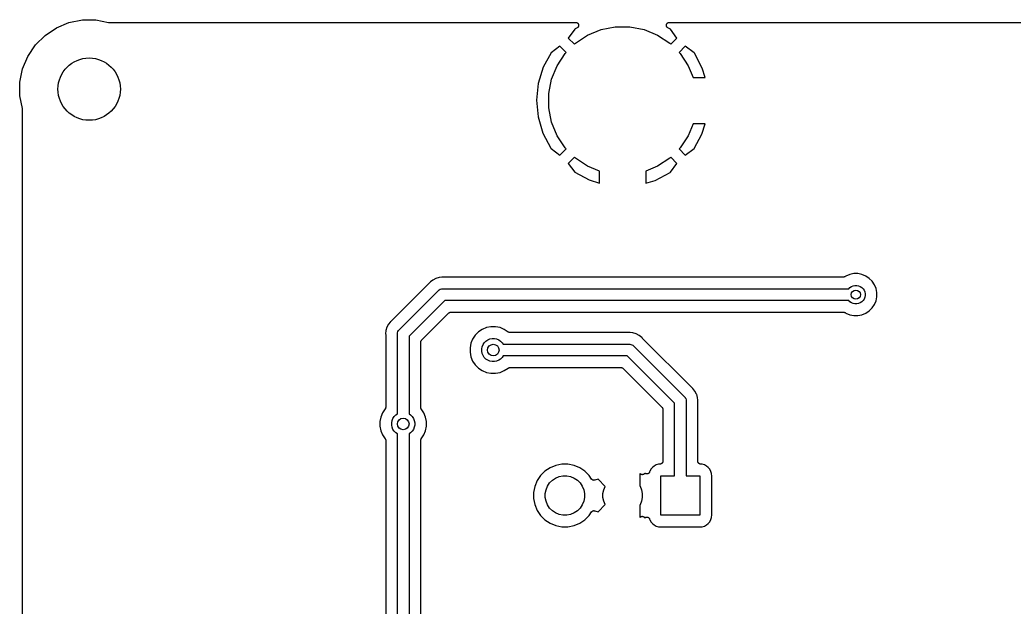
# Model space of a CAD drawing. Extents: x 60.5 to 144.4, y -115.5 to -60.5.
# Drawn here: x 60.5 to 103.55, y -85.93 to -60.5 of the extents above; entities that cross this region are included whole.
import ezdxf

# ---------------------------------------------------------------- set-up
doc = ezdxf.new("R2010")
doc.units = 0
doc.header["$MEASUREMENT"] = 0
doc.layers.add('BLACK', color=7, linetype='CONTINUOUS')

msp = doc.modelspace()

# ---------------------------------------------------------------- linework, layer by layer
at = {"layer": 'BLACK', "linetype": 'CONTINUOUS'}
for p, q in [((62.079, -60.8414), (62.6249, -60.6153)), ((62.6249, -60.6153), (63.2045, -60.5)), ((63.2045, -60.5), (63.7955, -60.5)), ((63.7955, -60.5), (64.3384, -60.608)), ((64.3384, -60.608), (84.5695, -60.608)), ((84.5695, -60.608), (84.5712, -60.608)), ((84.5712, -60.608), (84.5777, -60.6087)), ((84.5777, -60.6087), (84.5841, -60.6089)), ((84.5841, -60.6089), (84.5899, -60.6101)), ((84.5899, -60.6101), (84.5959, -60.6108)), ((84.5959, -60.6108), (84.602, -60.6127)), ((84.602, -60.6127), (84.6084, -60.6141)), ((84.6084, -60.6141), (84.6138, -60.6165)), ((84.6138, -60.6165), (84.6195, -60.6183)), ((84.6195, -60.6183), (84.6252, -60.6214)), ((84.6252, -60.6214), (84.6311, -60.624)), ((84.6311, -60.624), (84.636, -60.6273)), ((84.636, -60.6273), (84.6412, -60.6302)), ((84.6412, -60.6302), (84.6462, -60.6344)), ((84.6462, -60.6344), (84.6515, -60.638)), ((84.6515, -60.638), (84.6556, -60.6423)), ((84.6556, -60.6423), (84.6602, -60.6461)), ((84.6602, -60.6461), (84.6643, -60.6512)), ((84.6643, -60.6512), (84.6688, -60.6558)), ((84.6688, -60.6558), (84.672, -60.6608)), ((84.672, -60.6608), (84.6757, -60.6655)), ((84.6757, -60.6655), (84.6787, -60.6712)), ((84.6787, -60.6712), (84.6822, -60.6766)), ((84.6822, -60.6766), (84.6844, -60.6821)), ((84.6844, -60.6821), (84.6872, -60.6874)), ((84.6872, -60.6874), (84.689, -60.6936)), ((84.689, -60.6936), (84.6914, -60.6996)), ((84.6914, -60.6996), (84.6925, -60.7055)), ((88.4995, -60.7095), (88.5015, -60.703)), ((88.5015, -60.703), (88.5029, -60.6964)), ((88.5029, -60.6964), (88.5051, -60.6912)), ((88.5051, -60.6912), (88.5068, -60.6858)), ((88.5068, -60.6858), (88.51, -60.6799)), ((88.51, -60.6799), (88.5127, -60.6736)), ((88.5127, -60.6736), (88.5159, -60.669)), ((88.5159, -60.669), (88.5186, -60.664)), ((88.5186, -60.664), (88.5229, -60.6588)), ((88.5229, -60.6588), (88.5267, -60.6532)), ((88.5267, -60.6532), (88.5308, -60.6493)), ((88.5308, -60.6493), (88.5344, -60.6449)), ((88.5344, -60.6449), (88.5396, -60.6406)), ((88.5396, -60.6406), (88.5445, -60.6359)), ((88.5445, -60.6359), (88.5492, -60.6328)), ((88.5492, -60.6328), (88.5536, -60.6292)), ((88.5536, -60.6292), (88.5596, -60.6261)), ((88.5596, -60.6261), (88.5652, -60.6224)), ((88.5652, -60.6224), (88.5705, -60.6202)), ((88.5705, -60.6202), (88.5755, -60.6176)), ((88.5755, -60.6176), (88.5819, -60.6156)), ((88.5819, -60.6156), (88.5882, -60.6131)), ((88.5882, -60.6131), (88.5938, -60.6121)), ((88.5938, -60.6121), (88.5992, -60.6104)), ((88.5992, -60.6104), (88.6059, -60.6098)), ((88.6059, -60.6098), (88.6126, -60.6085)), ((88.6126, -60.6085), (88.6182, -60.6086)), ((88.6182, -60.6086), (88.6239, -60.608)), ((88.6239, -60.608), (109.569, -60.608)), ((61.5876, -61.1697), (62.079, -60.8414)), ((84.528, -60.9027), (84.2457, -61.2865)), ((84.5444, -60.8917), (84.528, -60.9027)), ((84.6286, -60.8474), (84.5444, -60.8917)), ((84.634, -60.8438), (84.6286, -60.8474)), ((84.6397, -60.8408), (84.634, -60.8438)), ((84.6444, -60.837), (84.6397, -60.8408)), ((84.6493, -60.8337), (84.6444, -60.837)), ((84.6539, -60.8292), (84.6493, -60.8337)), ((84.6589, -60.8251), (84.6539, -60.8292)), ((84.6627, -60.8205), (84.6589, -60.8251)), ((84.667, -60.8164), (84.6627, -60.8205)), ((84.6706, -60.811), (84.667, -60.8164)), ((84.6747, -60.806), (84.6706, -60.811)), ((84.6776, -60.8008), (84.6747, -60.806)), ((84.6809, -60.7959), (84.6776, -60.8008)), ((84.6835, -60.7899), (84.6809, -60.7959)), ((84.6865, -60.7842), (84.6835, -60.7899)), ((84.6883, -60.7785), (84.6865, -60.7842)), ((84.6906, -60.7731), (84.6883, -60.7785)), ((84.6919, -60.7667), (84.6906, -60.7731)), ((84.6939, -60.7605), (84.6919, -60.7667)), ((84.6925, -60.7055), (84.6942, -60.7112)), ((84.6945, -60.7546), (84.6939, -60.7605)), ((84.6942, -60.7112), (84.6948, -60.7177)), ((84.6957, -60.7488), (84.6945, -60.7546)), ((84.6948, -60.7177), (84.696, -60.724)), ((84.6958, -60.7423), (84.6957, -60.7488)), ((84.6965, -60.7359), (84.6958, -60.7423)), ((84.696, -60.724), (84.6959, -60.73)), ((84.6959, -60.73), (84.6965, -60.7359)), ((85.0842, -61.1642), (85.6666, -60.923)), ((85.6666, -60.923), (86.2848, -60.8)), ((86.2848, -60.8), (86.9152, -60.8)), ((86.9152, -60.8), (87.5334, -60.923)), ((87.5334, -60.923), (88.1158, -61.1642)), ((88.4969, -60.7341), (88.4976, -60.7274)), ((88.4974, -60.7398), (88.4969, -60.7341)), ((88.4973, -60.7454), (88.4974, -60.7398)), ((88.4985, -60.7521), (88.4973, -60.7454)), ((88.4976, -60.7274), (88.4977, -60.7207)), ((88.4977, -60.7207), (88.4989, -60.7151)), ((88.4991, -60.7588), (88.4985, -60.7521)), ((88.4989, -60.7151), (88.4995, -60.7095)), ((88.5007, -60.7642), (88.4991, -60.7588)), ((88.5018, -60.7698), (88.5007, -60.7642)), ((88.5042, -60.7761), (88.5018, -60.7698)), ((88.5061, -60.7826), (88.5042, -60.7761)), ((88.5088, -60.7876), (88.5061, -60.7826)), ((88.5108, -60.7929), (88.5088, -60.7876)), ((88.5145, -60.7986), (88.5108, -60.7929)), ((88.5176, -60.8045), (88.5145, -60.7986)), ((88.5212, -60.809), (88.5176, -60.8045)), ((88.5242, -60.8137), (88.5212, -60.809)), ((88.5289, -60.8186), (88.5242, -60.8137)), ((88.5331, -60.8239), (88.5289, -60.8186)), ((88.5375, -60.8275), (88.5331, -60.8239)), ((88.5414, -60.8316), (88.5375, -60.8275)), ((88.547, -60.8355), (88.5414, -60.8316)), ((88.5521, -60.8398), (88.547, -60.8355)), ((88.5571, -60.8425), (88.5521, -60.8398)), ((88.5618, -60.8458), (88.5571, -60.8425)), ((88.5633, -60.8466), (88.5618, -60.8458)), ((88.6756, -60.9075), (88.5633, -60.8466)), ((88.9543, -61.2865), (88.6756, -60.9075)), ((61.1697, -61.5876), (61.5876, -61.1697)), ((84.2457, -61.2865), (84.5169, -61.5577)), ((84.5169, -61.5577), (84.5601, -61.5144)), ((84.5601, -61.5144), (85.0842, -61.1642)), ((88.1158, -61.1642), (88.6399, -61.5144)), ((88.6399, -61.5144), (88.6831, -61.5577)), ((88.6831, -61.5577), (88.9543, -61.2865)), ((60.8414, -62.079), (61.1697, -61.5876)), ((83.5075, -61.9244), (83.1667, -62.5525)), ((83.8865, -61.6457), (83.5075, -61.9244)), ((83.7642, -62.4842), (84.1144, -61.9601)), ((84.1577, -61.9169), (83.8865, -61.6457)), ((84.1144, -61.9601), (84.1577, -61.9169)), ((89.3135, -61.6457), (89.0423, -61.9169)), ((89.0423, -61.9169), (89.0856, -61.9601)), ((89.0856, -61.9601), (89.4358, -62.4842)), ((89.6973, -61.928), (89.3135, -61.6457)), ((89.7083, -61.9444), (89.6973, -61.928)), ((90.0512, -62.5959), (89.7083, -61.9444)), ((60.6153, -62.6249), (60.8414, -62.079)), ((60.5, -63.2045), (60.6153, -62.6249)), ((83.1667, -62.5525), (82.9503, -63.2501)), ((83.523, -63.0666), (83.7642, -62.4842)), ((89.4358, -62.4842), (89.6494, -63)), ((90.1711, -63), (90.0512, -62.5959)), ((60.5, -63.7955), (60.5, -63.2045)), ((82.9503, -63.2501), (82.8741, -63.9765)), ((83.4, -63.6848), (83.523, -63.0666)), ((89.6494, -63), (90.1711, -63)), ((83.4, -64.3152), (83.4, -63.6848)), ((60.608, -64.3384), (60.5, -63.7955)), ((82.8741, -63.9765), (82.9411, -64.7038)), ((60.608, -111.662), (60.608, -64.3384)), ((83.523, -64.9334), (83.4, -64.3152)), ((82.9411, -64.7038), (83.1488, -65.4041)), ((83.7642, -65.5158), (83.523, -64.9334)), ((89.6494, -65), (89.4358, -65.5158)), ((90.1721, -65), (89.6494, -65)), ((90.0333, -65.4475), (90.1721, -65)), ((83.1488, -65.4041), (83.4917, -66.0556)), ((84.1144, -66.0399), (83.7642, -65.5158)), ((89.4358, -65.5158), (89.0856, -66.0399)), ((89.6924, -66.0756), (90.0333, -65.4475)), ((83.4917, -66.0556), (83.5027, -66.072)), ((83.5027, -66.072), (83.8865, -66.3543)), ((83.8865, -66.3543), (84.1577, -66.0831)), ((84.1577, -66.0831), (84.1144, -66.0399)), ((89.0856, -66.0399), (89.0423, -66.0831)), ((89.0423, -66.0831), (89.3135, -66.3543)), ((89.3135, -66.3543), (89.6924, -66.0756)), ((84.5169, -66.4423), (84.2457, -66.7135)), ((84.2457, -66.7135), (84.5244, -67.0924)), ((84.5601, -66.4856), (84.5169, -66.4423)), ((85.0842, -66.8358), (84.5601, -66.4856)), ((88.6399, -66.4856), (88.1158, -66.8358)), ((88.6831, -66.4423), (88.6399, -66.4856)), ((88.672, -67.0973), (88.9543, -66.7135)), ((88.9543, -66.7135), (88.6831, -66.4423)), ((84.5244, -67.0924), (85.1525, -67.4333)), ((85.6, -67.0494), (85.0842, -66.8358)), ((85.6, -67.5721), (85.6, -67.0494)), ((88.1158, -66.8358), (87.6, -67.0494)), ((87.6, -67.0494), (87.6, -67.5711)), ((88.0041, -67.4512), (88.6556, -67.1083)), ((88.6556, -67.1083), (88.672, -67.0973)), ((85.1525, -67.4333), (85.6, -67.5721)), ((87.6, -67.5711), (88.0041, -67.4512)), ((78.2333, -71.8948), (76.5948, -73.5333)), ((78.2367, -71.8906), (78.2333, -71.8948)), ((78.2405, -71.8869), (78.2367, -71.8906)), ((78.2416, -71.8855), (78.2405, -71.8869)), ((78.2614, -71.8614), (78.2416, -71.8855)), ((78.2855, -71.8416), (78.2614, -71.8614)), ((78.3768, -71.7667), (78.2855, -71.8416)), ((78.2855, -71.8416), (78.2855, -71.8416)), ((78.5085, -71.6963), (78.3768, -71.7667)), ((78.6514, -71.653), (78.5085, -71.6963)), ((78.7688, -71.6414), (78.6514, -71.653)), ((78.769, -71.6414), (78.7688, -71.6414)), ((78.8, -71.6383), (78.769, -71.6414)), ((78.831, -71.6414), (78.8, -71.6383)), ((78.8364, -71.6414), (78.831, -71.6414)), ((78.8417, -71.642), (78.8364, -71.6414)), ((78.8435, -71.642), (78.8417, -71.642)), ((96.1615, -71.642), (78.8435, -71.642)), ((96.1732, -71.6409), (96.1615, -71.642)), ((96.1848, -71.6399), (96.1732, -71.6409)), ((96.1855, -71.6397), (96.1848, -71.6399)), ((96.1862, -71.6396), (96.1855, -71.6397)), ((96.1974, -71.6362), (96.1862, -71.6396)), ((96.2086, -71.633), (96.1974, -71.6362)), ((96.2093, -71.6326), (96.2086, -71.633)), ((96.2099, -71.6324), (96.2093, -71.6326)), ((96.2202, -71.627), (96.2099, -71.6324)), ((96.2306, -71.6216), (96.2202, -71.627)), ((96.2318, -71.6208), (96.2306, -71.6216)), ((96.2321, -71.6206), (96.2318, -71.6208)), ((96.2318, -71.6208), (96.2318, -71.6208)), ((96.2318, -71.6208), (96.2318, -71.6208)), ((96.2699, -71.5953), (96.2321, -71.6206)), ((96.4351, -71.5269), (96.2699, -71.5953)), ((96.6106, -71.492), (96.4351, -71.5269)), ((96.7894, -71.492), (96.6106, -71.492)), ((96.9649, -71.5269), (96.7894, -71.492)), ((97.1301, -71.5953), (96.9649, -71.5269)), ((97.2788, -71.6947), (97.1301, -71.5953)), ((97.4053, -71.8212), (97.2788, -71.6947)), ((97.5047, -71.9699), (97.4053, -71.8212)), ((76.9319, -73.9145), (78.6145, -72.2319)), ((78.6145, -72.2319), (78.6224, -72.2224)), ((78.6224, -72.2224), (78.6604, -72.1911)), ((78.6604, -72.1911), (78.7039, -72.1679)), ((78.7039, -72.1679), (78.751, -72.1536)), ((78.751, -72.1536), (78.8, -72.1488)), ((78.8, -72.1488), (78.8123, -72.15)), ((78.8123, -72.15), (96.386, -72.15)), ((96.386, -72.15), (96.3893, -72.145)), ((96.3893, -72.145), (96.445, -72.0893)), ((96.445, -72.0893), (96.5105, -72.0455)), ((96.5105, -72.0455), (96.5833, -72.0154)), ((96.5833, -72.0154), (96.6606, -72)), ((96.6606, -72), (96.7394, -72)), ((96.7394, -72), (96.8167, -72.0154)), ((96.8167, -72.0154), (96.8895, -72.0455)), ((96.8895, -72.0455), (96.955, -72.0893)), ((96.955, -72.0893), (97.0107, -72.145)), ((97.0107, -72.145), (97.0545, -72.2105)), ((97.0545, -72.2105), (97.0846, -72.2833)), ((97.0846, -72.2833), (97.1, -72.3606)), ((97.5731, -72.1351), (97.5047, -71.9699)), ((97.608, -72.3106), (97.5731, -72.1351)), ((97.608, -72.4894), (97.608, -72.3106)), ((78.9036, -72.65), (77.35, -74.2036)), ((96.386, -72.65), (78.9036, -72.65)), ((96.3893, -72.655), (96.386, -72.65)), ((96.445, -72.7107), (96.3893, -72.655)), ((96.5105, -72.7545), (96.445, -72.7107)), ((96.5833, -72.7846), (96.5105, -72.7545)), ((96.8895, -72.7545), (96.8167, -72.7846)), ((96.955, -72.7107), (96.8895, -72.7545)), ((97.0107, -72.655), (96.955, -72.7107)), ((97.0545, -72.5895), (97.0107, -72.655)), ((97.0846, -72.5167), (97.0545, -72.5895)), ((97.1, -72.4394), (97.0846, -72.5167)), ((97.1, -72.3606), (97.1, -72.4394)), ((97.5047, -72.8301), (97.5731, -72.6649)), ((97.5731, -72.6649), (97.608, -72.4894)), ((79.078, -73.194), (79.0872, -73.1866)), ((79.0872, -73.1866), (79.0963, -73.1792)), ((79.0963, -73.1792), (79.0969, -73.1789)), ((79.0969, -73.1789), (79.0974, -73.1785)), ((79.0974, -73.1785), (79.1078, -73.1731)), ((79.1078, -73.1731), (79.1182, -73.1676)), ((79.1182, -73.1676), (79.1188, -73.1674)), ((79.1188, -73.1674), (79.1194, -73.1671)), ((79.1194, -73.1671), (79.1307, -73.1638)), ((79.1307, -73.1638), (79.1419, -73.1604)), ((79.1419, -73.1604), (79.1426, -73.1604)), ((79.1426, -73.1604), (79.1432, -73.1602)), ((79.1432, -73.1602), (79.1549, -73.1591)), ((79.1549, -73.1591), (79.1666, -73.158)), ((79.1666, -73.158), (96.1615, -73.158)), ((96.1615, -73.158), (96.1619, -73.158)), ((96.1619, -73.158), (96.1619, -73.158)), ((96.1619, -73.158), (96.1619, -73.158)), ((96.1619, -73.158), (96.1633, -73.158)), ((96.1633, -73.158), (96.1749, -73.1593)), ((96.1749, -73.1593), (96.1865, -73.1605)), ((96.1865, -73.1605), (96.1872, -73.1607)), ((96.1872, -73.1607), (96.188, -73.1608)), ((96.188, -73.1608), (96.1991, -73.1643)), ((96.1991, -73.1643), (96.2102, -73.1677)), ((96.2102, -73.1677), (96.2109, -73.1681)), ((96.2109, -73.1681), (96.2116, -73.1683)), ((96.2116, -73.1683), (96.2218, -73.1739)), ((96.2218, -73.1739), (96.2321, -73.1794)), ((96.2321, -73.1794), (96.2699, -73.2047)), ((96.6606, -72.8), (96.5833, -72.7846)), ((96.7394, -72.8), (96.6606, -72.8)), ((96.8167, -72.7846), (96.7394, -72.8)), ((97.1301, -73.2047), (97.2788, -73.1053)), ((97.2788, -73.1053), (97.4053, -72.9788)), ((97.4053, -72.9788), (97.5047, -72.8301)), ((76.5415, -73.5856), (76.4667, -73.6768)), ((76.5416, -73.5855), (76.5415, -73.5856)), ((76.5614, -73.5614), (76.5416, -73.5855)), ((76.5855, -73.5416), (76.5614, -73.5614)), ((76.5893, -73.5379), (76.5855, -73.5416)), ((76.5935, -73.5345), (76.5893, -73.5379)), ((76.5948, -73.5333), (76.5935, -73.5345)), ((77.8952, -74.3768), (79.0768, -73.1952)), ((79.0768, -73.1952), (79.0771, -73.1949)), ((79.0771, -73.1949), (79.078, -73.194)), ((79.0771, -73.1949), (79.0771, -73.1949)), ((79.0771, -73.1949), (79.0771, -73.1949)), ((96.2699, -73.2047), (96.4351, -73.2731)), ((96.4351, -73.2731), (96.6106, -73.308)), ((96.6106, -73.308), (96.7894, -73.308)), ((96.7894, -73.308), (96.9649, -73.2731)), ((96.9649, -73.2731), (97.1301, -73.2047)), ((76.353, -73.9514), (76.3383, -74.1)), ((76.3963, -73.8085), (76.353, -73.9514)), ((76.4667, -73.6768), (76.3963, -73.8085)), ((76.8488, -74.1), (76.8536, -74.051)), ((76.8536, -74.051), (76.8679, -74.0039)), ((76.8679, -74.0039), (76.8911, -73.9604)), ((76.8911, -73.9604), (76.8919, -73.9595)), ((76.8919, -73.9595), (76.9224, -73.9224)), ((76.9224, -73.9224), (76.9319, -73.9145)), ((80.3574, -74.017), (80.217, -74.1574)), ((80.5225, -73.9067), (80.3574, -74.017)), ((80.706, -73.8307), (80.5225, -73.9067)), ((80.9007, -73.792), (80.706, -73.8307)), ((81.0993, -73.792), (80.9007, -73.792)), ((81.294, -73.8307), (81.0993, -73.792)), ((81.4775, -73.9067), (81.294, -73.8307)), ((81.6479, -74.0206), (81.4775, -73.9067)), ((81.6582, -74.0261), (81.6479, -74.0206)), ((81.6684, -74.0317), (81.6582, -74.0261)), ((81.6691, -74.0319), (81.6684, -74.0317)), ((81.6697, -74.0323), (81.6691, -74.0319)), ((81.6809, -74.0357), (81.6697, -74.0323)), ((81.692, -74.0392), (81.6809, -74.0357)), ((81.6928, -74.0393), (81.692, -74.0392)), ((81.6935, -74.0395), (81.6928, -74.0393)), ((81.705, -74.0407), (81.6935, -74.0395)), ((81.7167, -74.042), (81.705, -74.0407)), ((81.7181, -74.042), (81.7167, -74.042)), ((81.7184, -74.042), (81.7181, -74.042)), ((81.7181, -74.042), (81.7181, -74.042)), ((81.7181, -74.042), (81.7181, -74.042)), ((86.8565, -74.042), (81.7184, -74.042)), ((86.8619, -74.0415), (86.8565, -74.042)), ((86.8672, -74.0416), (86.8619, -74.0415)), ((86.869, -74.0414), (86.8672, -74.0416)), ((86.9, -74.0383), (86.869, -74.0414)), ((86.931, -74.0414), (86.9, -74.0383)), ((87.0486, -74.053), (86.931, -74.0414)), ((86.931, -74.0414), (86.931, -74.0414)), ((76.3383, -74.1), (76.3414, -74.131)), ((76.3414, -74.131), (76.3416, -74.1328)), ((76.3416, -74.1328), (76.3415, -74.1382)), ((76.3415, -74.1382), (76.342, -74.1435)), ((76.342, -74.1435), (76.342, -77.2815)), ((76.85, -74.1123), (76.8488, -74.1)), ((76.85, -77.5657), (76.85, -74.1123)), ((77.35, -74.2036), (77.35, -77.5657)), ((77.858, -74.4648), (77.8593, -74.4531)), ((77.858, -74.4661), (77.858, -74.4648)), ((77.858, -74.4662), (77.858, -74.4661)), ((77.858, -74.4661), (77.858, -74.4661)), ((77.858, -74.4666), (77.858, -74.4662)), ((77.858, -77.2815), (77.858, -74.4666)), ((77.8593, -74.4531), (77.8605, -74.4415)), ((77.8605, -74.4415), (77.8607, -74.4408)), ((77.8607, -74.4408), (77.8608, -74.4402)), ((77.8608, -74.4402), (77.8643, -74.429)), ((77.8643, -74.429), (77.8678, -74.4178)), ((77.8678, -74.4178), (77.8681, -74.4172)), ((77.8681, -74.4172), (77.8683, -74.4165)), ((77.8683, -74.4165), (77.8739, -74.4062)), ((77.8739, -74.4062), (77.8795, -74.3959)), ((77.8795, -74.3959), (77.8799, -74.3954)), ((77.8799, -74.3954), (77.8802, -74.3948)), ((77.8802, -74.3948), (77.8877, -74.3859)), ((77.8877, -74.3859), (77.8952, -74.3768)), ((80.1067, -74.3225), (80.0307, -74.506)), ((80.217, -74.1574), (80.1067, -74.3225)), ((80.5569, -74.5632), (80.6116, -74.4813)), ((80.6116, -74.4813), (80.6813, -74.4116)), ((80.6813, -74.4116), (80.7632, -74.3569)), ((80.7632, -74.3569), (80.8542, -74.3192)), ((80.8542, -74.3192), (80.9508, -74.3)), ((80.9508, -74.3), (81.0492, -74.3)), ((81.0492, -74.3), (81.1458, -74.3192)), ((81.1458, -74.3192), (81.2368, -74.3569)), ((81.2368, -74.3569), (81.3187, -74.4116)), ((81.3187, -74.4116), (81.3884, -74.4813)), ((81.3884, -74.4813), (81.4343, -74.55)), ((87.1915, -74.0963), (87.0486, -74.053)), ((87.3232, -74.1667), (87.1915, -74.0963)), ((87.4386, -74.2614), (87.3232, -74.1667)), ((87.4584, -74.2855), (87.4386, -74.2614)), ((87.4621, -74.2893), (87.4584, -74.2855)), ((87.4655, -74.2935), (87.4621, -74.2893)), ((87.4667, -74.2948), (87.4655, -74.2935)), ((89.6052, -76.4333), (87.4667, -74.2948)), ((80.0307, -74.506), (79.992, -74.7007)), ((79.992, -74.7007), (79.992, -74.8993)), ((79.992, -74.8993), (80.0307, -75.094)), ((80.5, -74.7508), (80.5192, -74.6542)), ((80.5, -74.8492), (80.5, -74.7508)), ((80.5192, -74.9458), (80.5, -74.8492)), ((80.5192, -74.6542), (80.5569, -74.5632)), ((81.4343, -74.55), (86.8877, -74.55)), ((86.8877, -74.55), (86.9, -74.5488)), ((86.9, -74.5488), (86.9123, -74.55)), ((86.9123, -74.55), (86.949, -74.5536)), ((86.949, -74.5536), (86.9961, -74.5679)), ((86.9961, -74.5679), (87.0396, -74.5911)), ((87.0396, -74.5911), (87.0776, -74.6224)), ((87.0776, -74.6224), (87.0855, -74.6319)), ((87.0855, -74.6319), (89.2681, -76.8145)), ((80.0307, -75.094), (80.1067, -75.2775)), ((80.1067, -75.2775), (80.217, -75.4426)), ((80.5569, -75.0368), (80.5192, -74.9458)), ((80.6116, -75.1187), (80.5569, -75.0368)), ((80.6813, -75.1884), (80.6116, -75.1187)), ((80.7632, -75.2431), (80.6813, -75.1884)), ((80.8542, -75.2808), (80.7632, -75.2431)), ((80.9508, -75.3), (80.8542, -75.2808)), ((81.0492, -75.3), (80.9508, -75.3)), ((81.1458, -75.2808), (81.0492, -75.3)), ((81.2368, -75.2431), (81.1458, -75.2808)), ((81.3187, -75.1884), (81.2368, -75.2431)), ((81.3884, -75.1187), (81.3187, -75.1884)), ((81.4343, -75.05), (81.3884, -75.1187)), ((86.7964, -75.05), (81.4343, -75.05)), ((88.85, -77.1036), (86.7964, -75.05)), ((80.217, -75.4426), (80.3574, -75.583)), ((80.3574, -75.583), (80.5225, -75.6933)), ((80.5225, -75.6933), (80.706, -75.7693)), ((80.706, -75.7693), (80.9007, -75.808)), ((81.0993, -75.808), (81.294, -75.7693)), ((81.294, -75.7693), (81.4775, -75.6933)), ((81.4775, -75.6933), (81.6479, -75.5794)), ((81.6479, -75.5794), (81.6482, -75.5792)), ((81.6482, -75.5792), (81.6494, -75.5784)), ((81.6482, -75.5792), (81.6482, -75.5792)), ((81.6482, -75.5792), (81.6482, -75.5792)), ((81.6494, -75.5784), (81.6598, -75.5731)), ((81.6598, -75.5731), (81.6701, -75.5676)), ((81.6701, -75.5676), (81.6707, -75.5674)), ((81.6707, -75.5674), (81.6714, -75.567)), ((81.6714, -75.567), (81.6826, -75.5638)), ((81.6826, -75.5638), (81.6938, -75.5604)), ((81.6938, -75.5604), (81.6945, -75.5603)), ((81.6945, -75.5603), (81.6952, -75.5601)), ((81.6952, -75.5601), (81.7068, -75.5591)), ((81.7068, -75.5591), (81.7184, -75.558)), ((81.7184, -75.558), (86.5334, -75.558)), ((86.5334, -75.558), (86.5338, -75.558)), ((86.5338, -75.558), (86.5339, -75.558)), ((86.5339, -75.558), (86.5339, -75.558)), ((86.5339, -75.558), (86.5352, -75.558)), ((86.5352, -75.558), (86.5469, -75.5593)), ((86.5469, -75.5593), (86.5585, -75.5605)), ((86.5585, -75.5605), (86.5592, -75.5607)), ((86.5592, -75.5607), (86.5598, -75.5608)), ((86.5598, -75.5608), (86.571, -75.5643)), ((86.571, -75.5643), (86.5822, -75.5678)), ((86.5822, -75.5678), (86.5828, -75.5681)), ((86.5828, -75.5681), (86.5835, -75.5683)), ((86.5835, -75.5683), (86.5938, -75.5739)), ((86.5938, -75.5739), (86.6041, -75.5795)), ((86.6041, -75.5795), (86.6046, -75.5799)), ((86.6046, -75.5799), (86.6052, -75.5802)), ((86.6052, -75.5802), (86.6141, -75.5877)), ((86.6141, -75.5877), (86.6232, -75.5952)), ((86.6232, -75.5952), (88.3048, -77.2768)), ((80.9007, -75.808), (81.0993, -75.808)), ((89.6094, -76.4367), (89.6052, -76.4333)), ((89.6131, -76.4405), (89.6094, -76.4367)), ((89.6145, -76.4416), (89.6131, -76.4405)), ((89.6386, -76.4614), (89.6145, -76.4416)), ((89.7333, -76.5768), (89.6386, -76.4614)), ((89.8037, -76.7085), (89.7333, -76.5768)), ((89.2681, -76.8145), (89.2776, -76.8224)), ((89.2776, -76.8224), (89.3089, -76.8604)), ((89.3089, -76.8604), (89.3159, -76.8735)), ((89.3159, -76.8735), (89.3321, -76.9039)), ((89.3321, -76.9039), (89.3464, -76.951)), ((89.3464, -76.951), (89.3512, -77)), ((89.3512, -77), (89.35, -77.0123)), ((89.35, -77.0123), (89.35, -80.25)), ((89.8087, -76.7251), (89.8037, -76.7085)), ((89.847, -76.8514), (89.8087, -76.7251)), ((89.8586, -76.9687), (89.847, -76.8514)), ((89.858, -77.0417), (89.8586, -77.0364)), ((89.858, -77.0435), (89.858, -77.0417)), ((89.858, -79.6154), (89.858, -77.0435)), ((89.8586, -76.969), (89.8586, -76.9687)), ((89.8617, -77), (89.8586, -76.969)), ((89.8586, -77.031), (89.8617, -77)), ((89.8586, -77.0364), (89.8586, -77.031)), ((76.3206, -77.3521), (76.2067, -77.5225)), ((76.3261, -77.3418), (76.3206, -77.3521)), ((76.3317, -77.3316), (76.3261, -77.3418)), ((76.3319, -77.3309), (76.3317, -77.3316)), ((76.3323, -77.3303), (76.3319, -77.3309)), ((76.3357, -77.3191), (76.3323, -77.3303)), ((76.3392, -77.308), (76.3357, -77.3191)), ((76.3393, -77.3072), (76.3392, -77.308)), ((76.3395, -77.3065), (76.3393, -77.3072)), ((76.3407, -77.295), (76.3395, -77.3065)), ((76.342, -77.2833), (76.3407, -77.295)), ((76.342, -77.2815), (76.342, -77.2819)), ((76.342, -77.2819), (76.342, -77.2819)), ((76.342, -77.2819), (76.342, -77.2819)), ((76.342, -77.2819), (76.342, -77.2833)), ((77.8591, -77.2932), (77.858, -77.2815)), ((77.8601, -77.3048), (77.8591, -77.2932)), ((77.8603, -77.3055), (77.8601, -77.3048)), ((77.8604, -77.3062), (77.8603, -77.3055)), ((77.8638, -77.3174), (77.8604, -77.3062)), ((77.867, -77.3286), (77.8638, -77.3174)), ((77.8674, -77.3293), (77.867, -77.3286)), ((77.8676, -77.3299), (77.8674, -77.3293)), ((77.873, -77.3402), (77.8676, -77.3299)), ((77.8784, -77.3506), (77.873, -77.3402)), ((77.8792, -77.3518), (77.8784, -77.3506)), ((77.8794, -77.3521), (77.8792, -77.3518)), ((77.8792, -77.3518), (77.8792, -77.3518)), ((77.8792, -77.3518), (77.8792, -77.3518)), ((77.9933, -77.5225), (77.8794, -77.3521)), ((88.3048, -77.2768), (88.3051, -77.2771)), ((88.3051, -77.2771), (88.3051, -77.2771)), ((88.3051, -77.2771), (88.3051, -77.2771)), ((88.3051, -77.2771), (88.306, -77.278)), ((88.306, -77.278), (88.3134, -77.2872)), ((88.3134, -77.2872), (88.3208, -77.2963)), ((88.3208, -77.2963), (88.3211, -77.2969)), ((88.3211, -77.2969), (88.3215, -77.2974)), ((88.3215, -77.2974), (88.3269, -77.3078)), ((88.3269, -77.3078), (88.3324, -77.3182)), ((88.3324, -77.3182), (88.3326, -77.3188)), ((88.3326, -77.3188), (88.3329, -77.3194)), ((88.3329, -77.3194), (88.3362, -77.3307)), ((88.3362, -77.3307), (88.3396, -77.3419)), ((88.3396, -77.3419), (88.3396, -77.3426)), ((88.3396, -77.3426), (88.3398, -77.3432)), ((88.3398, -77.3432), (88.3409, -77.3549)), ((88.3409, -77.3549), (88.342, -77.3666)), ((88.342, -77.3666), (88.342, -79.6154)), ((88.85, -80.25), (88.85, -77.1036)), ((76.1307, -77.706), (76.092, -77.9007)), ((76.092, -77.9007), (76.092, -78.0993)), ((76.2067, -77.5225), (76.1307, -77.706)), ((76.6, -77.9508), (76.6192, -77.8542)), ((76.6192, -77.8542), (76.6569, -77.7632)), ((76.6569, -77.7632), (76.7116, -77.6813)), ((76.7116, -77.6813), (76.7813, -77.6116)), ((76.7813, -77.6116), (76.85, -77.5657)), ((77.35, -77.5657), (77.4187, -77.6116)), ((77.4187, -77.6116), (77.4884, -77.6813)), ((77.4884, -77.6813), (77.5431, -77.7632)), ((77.5431, -77.7632), (77.5808, -77.8542)), ((77.5808, -77.8542), (77.6, -77.9508)), ((78.0693, -77.706), (77.9933, -77.5225)), ((78.108, -77.9007), (78.0693, -77.706)), ((78.108, -78.0993), (78.108, -77.9007)), ((76.092, -78.0993), (76.1307, -78.294)), ((76.1307, -78.294), (76.2067, -78.4775)), ((76.6, -78.0492), (76.6, -77.9508)), ((76.6192, -78.1458), (76.6, -78.0492)), ((76.6569, -78.2368), (76.6192, -78.1458)), ((76.7116, -78.3187), (76.6569, -78.2368)), ((76.7813, -78.3884), (76.7116, -78.3187)), ((77.4884, -78.3187), (77.4187, -78.3884)), ((77.5431, -78.2368), (77.4884, -78.3187)), ((77.5808, -78.1458), (77.5431, -78.2368)), ((77.6, -78.0492), (77.5808, -78.1458)), ((77.6, -77.9508), (77.6, -78.0492)), ((77.9933, -78.4775), (78.0693, -78.294)), ((78.0693, -78.294), (78.108, -78.0993)), ((76.2067, -78.4775), (76.3206, -78.6479)), ((76.3206, -78.6479), (76.3208, -78.6482)), ((76.3208, -78.6482), (76.3208, -78.6482)), ((76.3208, -78.6482), (76.3208, -78.6482)), ((76.3208, -78.6482), (76.3216, -78.6494)), ((76.3216, -78.6494), (76.3269, -78.6598)), ((76.3269, -78.6598), (76.3324, -78.6701)), ((76.3324, -78.6701), (76.3326, -78.6707)), ((76.3326, -78.6707), (76.333, -78.6714)), ((76.333, -78.6714), (76.3362, -78.6826)), ((76.3362, -78.6826), (76.3396, -78.6938)), ((76.3396, -78.6938), (76.3397, -78.6945)), ((76.3397, -78.6945), (76.3399, -78.6952)), ((76.3399, -78.6952), (76.3409, -78.7068)), ((76.3409, -78.7068), (76.342, -78.7184)), ((76.342, -78.7184), (76.342, -94.7815)), ((76.85, -78.4343), (76.7813, -78.3884)), ((76.85, -95.0657), (76.85, -78.4343)), ((77.4187, -78.3884), (77.35, -78.4343)), ((77.35, -78.4343), (77.35, -95.0657)), ((77.858, -78.7167), (77.8593, -78.705)), ((77.858, -78.7181), (77.858, -78.7167)), ((77.858, -78.7181), (77.858, -78.7181)), ((77.858, -78.7181), (77.858, -78.7181)), ((77.858, -78.7184), (77.858, -78.7181)), ((77.858, -94.7815), (77.858, -78.7184)), ((77.8593, -78.705), (77.8605, -78.6935)), ((77.8605, -78.6935), (77.8607, -78.6928)), ((77.8607, -78.6928), (77.8608, -78.692)), ((77.8608, -78.692), (77.8643, -78.6809)), ((77.8643, -78.6809), (77.8677, -78.6697)), ((77.8677, -78.6697), (77.8681, -78.6691)), ((77.8681, -78.6691), (77.8683, -78.6684)), ((77.8683, -78.6684), (77.8739, -78.6582)), ((77.8739, -78.6582), (77.8794, -78.6479)), ((77.8794, -78.6479), (77.9933, -78.4775)), ((88.3375, -79.6473), (88.3363, -79.6529)), ((88.3392, -79.6418), (88.3375, -79.6473)), ((88.34, -79.6351), (88.3392, -79.6418)), ((88.3413, -79.6286), (88.34, -79.6351)), ((88.342, -79.6171), (88.3413, -79.6229)), ((88.3413, -79.6229), (88.3413, -79.6286)), ((88.342, -79.6154), (88.342, -79.6171)), ((89.8586, -79.6211), (89.858, -79.6154)), ((89.8585, -79.6268), (89.8586, -79.6211)), ((89.8598, -79.6334), (89.8585, -79.6268)), ((89.8604, -79.64), (89.8598, -79.6334)), ((89.8621, -79.6455), (89.8604, -79.64)), ((89.8632, -79.6512), (89.8621, -79.6455)), ((83.2343, -80.0452), (83.0452, -80.2343)), ((83.4567, -79.8966), (83.2343, -80.0452)), ((83.7039, -79.7942), (83.4567, -79.8966)), ((83.9663, -79.742), (83.7039, -79.7942)), ((84.2338, -79.742), (83.9663, -79.742)), ((84.4961, -79.7942), (84.2338, -79.742)), ((84.7433, -79.8966), (84.4961, -79.7942)), ((84.9657, -80.0452), (84.7433, -79.8966)), ((85.1548, -80.2343), (84.9657, -80.0452)), ((87.771, -80.0791), (87.7686, -80.0845)), ((87.7715, -80.0774), (87.771, -80.0791)), ((87.7784, -80.0547), (87.7715, -80.0774)), ((87.8256, -79.9664), (87.7784, -80.0547)), ((87.8891, -79.8891), (87.8256, -79.9664)), ((87.9664, -79.8256), (87.8891, -79.8891)), ((88.0547, -79.7784), (87.9664, -79.8256)), ((88.1504, -79.7494), (88.0547, -79.7784)), ((88.2274, -79.7418), (88.1504, -79.7494)), ((88.2331, -79.7406), (88.2274, -79.7418)), ((88.2388, -79.7401), (88.2331, -79.7406)), ((88.2452, -79.7382), (88.2388, -79.7401)), ((88.2518, -79.7369), (88.2452, -79.7382)), ((88.2571, -79.7347), (88.2518, -79.7369)), ((88.2626, -79.7331), (88.2571, -79.7347)), ((88.2685, -79.73), (88.2626, -79.7331)), ((88.2747, -79.7275), (88.2685, -79.73)), ((88.2795, -79.7243), (88.2747, -79.7275)), ((88.2845, -79.7216), (88.2795, -79.7243)), ((88.2897, -79.7175), (88.2845, -79.7216)), ((88.2953, -79.7138), (88.2897, -79.7175)), ((88.2994, -79.7097), (88.2953, -79.7138)), ((88.3039, -79.7061), (88.2994, -79.7097)), ((88.3081, -79.701), (88.3039, -79.7061)), ((88.3129, -79.6963), (88.3081, -79.701)), ((88.3161, -79.6915), (88.3129, -79.6963)), ((88.3198, -79.6871), (88.3161, -79.6915)), ((88.323, -79.6813), (88.3198, -79.6871)), ((88.3267, -79.6757), (88.323, -79.6813)), ((88.329, -79.6704), (88.3267, -79.6757)), ((88.3317, -79.6654), (88.329, -79.6704)), ((88.3338, -79.659), (88.3317, -79.6654)), ((88.3363, -79.6529), (88.3338, -79.659)), ((89.8657, -79.6574), (89.8632, -79.6512)), ((89.8676, -79.6638), (89.8657, -79.6574)), ((89.8703, -79.6688), (89.8676, -79.6638)), ((89.8724, -79.6742), (89.8703, -79.6688)), ((89.8761, -79.6798), (89.8724, -79.6742)), ((89.8792, -79.6857), (89.8761, -79.6798)), ((89.8829, -79.6901), (89.8792, -79.6857)), ((89.886, -79.6949), (89.8829, -79.6901)), ((89.8907, -79.6997), (89.886, -79.6949)), ((89.8949, -79.7049), (89.8907, -79.6997)), ((89.8993, -79.7085), (89.8949, -79.7049)), ((89.9033, -79.7126), (89.8993, -79.7085)), ((89.9088, -79.7164), (89.9033, -79.7126)), ((89.914, -79.7207), (89.9088, -79.7164)), ((89.919, -79.7234), (89.914, -79.7207)), ((89.9238, -79.7266), (89.919, -79.7234)), ((89.9299, -79.7293), (89.9238, -79.7266)), ((89.9358, -79.7325), (89.9299, -79.7293)), ((89.9413, -79.7341), (89.9358, -79.7325)), ((89.9465, -79.7364), (89.9413, -79.7341)), ((89.9531, -79.7378), (89.9465, -79.7364)), ((89.9595, -79.7398), (89.9531, -79.7378)), ((89.9652, -79.7404), (89.9595, -79.7398)), ((89.9708, -79.7416), (89.9652, -79.7404)), ((89.9726, -79.7418), (89.9708, -79.7416)), ((90.0496, -79.7493), (89.9726, -79.7418)), ((90.1453, -79.7784), (90.0496, -79.7493)), ((90.2336, -79.8256), (90.1453, -79.7784)), ((90.3109, -79.8891), (90.2336, -79.8256)), ((90.3744, -79.9664), (90.3109, -79.8891)), ((90.4216, -80.0547), (90.3744, -79.9664)), ((90.4506, -80.1504), (90.4216, -80.0547)), ((82.8966, -80.4567), (82.7942, -80.7039)), ((83.0452, -80.2343), (82.8966, -80.4567)), ((83.4398, -80.5582), (83.5582, -80.4398)), ((83.5582, -80.4398), (83.6974, -80.3467)), ((83.6974, -80.3467), (83.8521, -80.2827)), ((83.8521, -80.2827), (84.0163, -80.25)), ((84.0163, -80.25), (84.1837, -80.25)), ((84.1837, -80.25), (84.3479, -80.2827)), ((84.3479, -80.2827), (84.5026, -80.3467)), ((84.5026, -80.3467), (84.6418, -80.4398)), ((84.6418, -80.4398), (84.7602, -80.5582)), ((85.2568, -80.387), (85.1548, -80.2343)), ((85.2607, -80.3917), (85.2568, -80.387)), ((85.2642, -80.3969), (85.2607, -80.3917)), ((85.2686, -80.4013), (85.2642, -80.3969)), ((85.2725, -80.4061), (85.2686, -80.4013)), ((85.2773, -80.4101), (85.2725, -80.4061)), ((85.2817, -80.4144), (85.2773, -80.4101)), ((85.2868, -80.4179), (85.2817, -80.4144)), ((85.2917, -80.4219), (85.2868, -80.4179)), ((85.2971, -80.4248), (85.2917, -80.4219)), ((85.3022, -80.4282), (85.2971, -80.4248)), ((85.308, -80.4307), (85.3022, -80.4282)), ((85.3135, -80.4336), (85.308, -80.4307)), ((85.3194, -80.4354), (85.3135, -80.4336)), ((85.3251, -80.4378), (85.3194, -80.4354)), ((85.3312, -80.439), (85.3251, -80.4378)), ((85.3372, -80.4409), (85.3312, -80.439)), ((85.3433, -80.4415), (85.3372, -80.4409)), ((85.3494, -80.4427), (85.3433, -80.4415)), ((85.3556, -80.4428), (85.3494, -80.4427)), ((85.3619, -80.4434), (85.3556, -80.4428)), ((85.368, -80.4428), (85.3619, -80.4434)), ((85.3742, -80.4429), (85.368, -80.4428)), ((85.3803, -80.4417), (85.3742, -80.4429)), ((85.3865, -80.4411), (85.3803, -80.4417)), ((85.3925, -80.4393), (85.3865, -80.4411)), ((85.3985, -80.4382), (85.3925, -80.4393)), ((85.4002, -80.4377), (85.3985, -80.4382)), ((85.5361, -80.3953), (85.4002, -80.4377)), ((85.8442, -80.7034), (85.5361, -80.3953)), ((87.3511, -80.1527), (87.35, -80.1511)), ((87.35, -80.1511), (87.35, -80.6925)), ((87.355, -80.1566), (87.3511, -80.1527)), ((87.3584, -80.1608), (87.355, -80.1566)), ((87.3637, -80.1653), (87.3584, -80.1608)), ((87.3687, -80.1702), (87.3637, -80.1653)), ((87.3732, -80.1732), (87.3687, -80.1702)), ((87.3774, -80.1766), (87.3732, -80.1732)), ((87.3836, -80.18), (87.3774, -80.1766)), ((87.3894, -80.1839), (87.3836, -80.18)), ((87.3944, -80.1859), (87.3894, -80.1839)), ((87.3992, -80.1885), (87.3944, -80.1859)), ((87.4058, -80.1906), (87.3992, -80.1885)), ((87.4123, -80.1933), (87.4058, -80.1906)), ((87.4176, -80.1943), (87.4123, -80.1933)), ((87.4228, -80.1959), (87.4176, -80.1943)), ((87.4298, -80.1967), (87.4228, -80.1959)), ((87.4366, -80.198), (87.4298, -80.1967)), ((87.4421, -80.198), (87.4366, -80.198)), ((87.4475, -80.1986), (87.4421, -80.198)), ((87.4544, -80.198), (87.4475, -80.1986)), ((87.4614, -80.198), (87.4544, -80.198)), ((87.4668, -80.1969), (87.4614, -80.198)), ((87.4722, -80.1964), (87.4668, -80.1969)), ((87.4789, -80.1945), (87.4722, -80.1964)), ((87.4857, -80.1931), (87.4789, -80.1945)), ((87.4907, -80.191), (87.4857, -80.1931)), ((87.496, -80.1895), (87.4907, -80.191)), ((87.5022, -80.1863), (87.496, -80.1895)), ((87.5086, -80.1836), (87.5022, -80.1863)), ((87.5131, -80.1806), (87.5086, -80.1836)), ((87.518, -80.1781), (87.5131, -80.1806)), ((87.5234, -80.1737), (87.518, -80.1781)), ((87.5293, -80.1699), (87.5234, -80.1737)), ((87.5331, -80.166), (87.5293, -80.1699)), ((87.5373, -80.1626), (87.5331, -80.166)), ((87.5386, -80.1614), (87.5373, -80.1626)), ((87.5653, -80.1347), (87.5386, -80.1614)), ((87.5689, -80.1383), (87.5653, -80.1347)), ((87.5743, -80.142), (87.5689, -80.1383)), ((87.5793, -80.1461), (87.5743, -80.142)), ((87.5845, -80.1489), (87.5793, -80.1461)), ((87.5894, -80.1522), (87.5845, -80.1489)), ((87.5954, -80.1547), (87.5894, -80.1522)), ((87.6012, -80.1578), (87.5954, -80.1547)), ((87.6068, -80.1595), (87.6012, -80.1578)), ((87.6122, -80.1618), (87.6068, -80.1595)), ((87.6186, -80.1631), (87.6122, -80.1618)), ((87.6249, -80.1651), (87.6186, -80.1631)), ((87.6307, -80.1657), (87.6249, -80.1651)), ((87.6365, -80.1668), (87.6307, -80.1657)), ((87.643, -80.1669), (87.6365, -80.1668)), ((87.6495, -80.1676), (87.643, -80.1669)), ((87.6554, -80.167), (87.6495, -80.1676)), ((87.6613, -80.1671), (87.6554, -80.167)), ((87.6677, -80.1658), (87.6613, -80.1671)), ((87.6742, -80.1652), (87.6677, -80.1658)), ((87.6799, -80.1635), (87.6742, -80.1652)), ((87.6857, -80.1624), (87.6799, -80.1635)), ((87.6917, -80.16), (87.6857, -80.1624)), ((87.6979, -80.1581), (87.6917, -80.16)), ((87.7032, -80.1554), (87.6979, -80.1581)), ((87.7087, -80.1532), (87.7032, -80.1554)), ((87.7141, -80.1496), (87.7087, -80.1532)), ((87.7199, -80.1466), (87.7141, -80.1496)), ((87.7245, -80.1429), (87.7199, -80.1466)), ((87.7294, -80.1396), (87.7245, -80.1429)), ((87.7341, -80.1351), (87.7294, -80.1396)), ((87.7391, -80.131), (87.7341, -80.1351)), ((87.7429, -80.1264), (87.7391, -80.131)), ((87.7471, -80.1223), (87.7429, -80.1264)), ((87.7508, -80.117), (87.7471, -80.1223)), ((87.755, -80.1119), (87.7508, -80.117)), ((87.7578, -80.1068), (87.755, -80.1119)), ((87.7612, -80.1019), (87.7578, -80.1068)), ((87.7637, -80.0959), (87.7612, -80.1019)), ((87.7669, -80.0902), (87.7637, -80.0959)), ((87.7686, -80.0845), (87.7669, -80.0902)), ((88.25, -81.95), (88.25, -80.25)), ((88.25, -80.25), (88.85, -80.25)), ((89.35, -80.25), (89.95, -80.25)), ((89.95, -80.25), (89.95, -81.95)), ((90.4611, -80.2562), (90.4506, -80.1504)), ((90.4611, -81.9438), (90.4611, -80.2562)), ((82.7942, -80.7039), (82.742, -80.9663)), ((83.25, -81.0163), (83.2827, -80.8521)), ((83.2827, -80.8521), (83.3467, -80.6974)), ((83.3467, -80.6974), (83.4398, -80.5582)), ((84.7602, -80.5582), (84.8533, -80.6974)), ((84.8533, -80.6974), (84.9173, -80.8521)), ((84.9173, -80.8521), (84.95, -81.0163)), ((85.75, -81.0163), (85.7827, -80.8521)), ((85.7827, -80.8521), (85.8442, -80.7034)), ((87.35, -80.6925), (87.3533, -80.6974)), ((87.3533, -80.6974), (87.4173, -80.8521)), ((87.4173, -80.8521), (87.45, -81.0163)), ((82.742, -80.9663), (82.742, -81.2338)), ((82.742, -81.2338), (82.7942, -81.4961)), ((83.25, -81.1837), (83.25, -81.0163)), ((83.2827, -81.3479), (83.25, -81.1837)), ((83.3467, -81.5026), (83.2827, -81.3479)), ((84.9173, -81.3479), (84.8533, -81.5026)), ((84.95, -81.1837), (84.9173, -81.3479)), ((84.95, -81.0163), (84.95, -81.1837)), ((85.75, -81.1837), (85.75, -81.0163)), ((85.7827, -81.3479), (85.75, -81.1837)), ((85.8442, -81.4966), (85.7827, -81.3479)), ((87.4173, -81.3479), (87.3533, -81.5026)), ((87.45, -81.1837), (87.4173, -81.3479)), ((87.45, -81.0163), (87.45, -81.1837)), ((82.7942, -81.4961), (82.8966, -81.7433)), ((82.8966, -81.7433), (83.0452, -81.9657)), ((83.4398, -81.6418), (83.3467, -81.5026)), ((83.5582, -81.7602), (83.4398, -81.6418)), ((83.6974, -81.8533), (83.5582, -81.7602)), ((84.6418, -81.7602), (84.5026, -81.8533)), ((84.7602, -81.6418), (84.6418, -81.7602)), ((84.8533, -81.5026), (84.7602, -81.6418)), ((85.2653, -81.8018), (85.2698, -81.7974)), ((85.2698, -81.7974), (85.2738, -81.7926)), ((85.2738, -81.7926), (85.2786, -81.7888)), ((85.2786, -81.7888), (85.283, -81.7845)), ((85.283, -81.7845), (85.2883, -81.781)), ((85.2883, -81.781), (85.2932, -81.7771)), ((85.2932, -81.7771), (85.2986, -81.7743)), ((85.2986, -81.7743), (85.3038, -81.7709)), ((85.3038, -81.7709), (85.3096, -81.7686)), ((85.3096, -81.7686), (85.3152, -81.7657)), ((85.3152, -81.7657), (85.3211, -81.764)), ((85.3211, -81.764), (85.3268, -81.7617)), ((85.3268, -81.7617), (85.3329, -81.7605)), ((85.3329, -81.7605), (85.3389, -81.7588)), ((85.3389, -81.7588), (85.3451, -81.7582)), ((85.3451, -81.7582), (85.3512, -81.7571)), ((85.3512, -81.7571), (85.3574, -81.7571)), ((85.3574, -81.7571), (85.3636, -81.7566)), ((85.3636, -81.7566), (85.3698, -81.7573)), ((85.3698, -81.7573), (85.3759, -81.7573)), ((85.3759, -81.7573), (85.3821, -81.7586)), ((85.3821, -81.7586), (85.3883, -81.7593)), ((85.3883, -81.7593), (85.3942, -81.7611)), ((85.3942, -81.7611), (85.4002, -81.7623)), ((85.4002, -81.7623), (85.5361, -81.8047)), ((85.5361, -81.8047), (85.8442, -81.4966)), ((87.3533, -81.5026), (87.35, -81.5075)), ((87.35, -81.5075), (87.35, -82.0491)), ((83.0452, -81.9657), (83.2343, -82.1548)), ((83.2343, -82.1548), (83.4567, -82.3034)), ((83.8521, -81.9173), (83.6974, -81.8533)), ((84.0163, -81.95), (83.8521, -81.9173)), ((84.1837, -81.95), (84.0163, -81.95)), ((84.3479, -81.9173), (84.1837, -81.95)), ((84.5026, -81.8533), (84.3479, -81.9173)), ((84.7433, -82.3034), (84.9657, -82.1548)), ((84.9657, -82.1548), (85.1548, -81.9657)), ((85.1548, -81.9657), (85.2568, -81.813)), ((85.2568, -81.813), (85.2578, -81.8116)), ((85.2578, -81.8116), (85.2618, -81.8068)), ((85.2618, -81.8068), (85.2653, -81.8018)), ((87.35, -82.0491), (87.3522, -82.0459)), ((87.3522, -82.0459), (87.3561, -82.0421)), ((87.3561, -82.0421), (87.3596, -82.038)), ((87.3596, -82.038), (87.3651, -82.0336)), ((87.3651, -82.0336), (87.3701, -82.0287)), ((87.3701, -82.0287), (87.3747, -82.0258)), ((87.3747, -82.0258), (87.3789, -82.0224)), ((87.3789, -82.0224), (87.3851, -82.0191)), ((87.3851, -82.0191), (87.391, -82.0153)), ((87.391, -82.0153), (87.396, -82.0133)), ((87.396, -82.0133), (87.4008, -82.0108)), ((87.4008, -82.0108), (87.4075, -82.0088)), ((87.4075, -82.0088), (87.414, -82.0062)), ((87.414, -82.0062), (87.4194, -82.0053)), ((87.4194, -82.0053), (87.4246, -82.0037)), ((87.4246, -82.0037), (87.4315, -82.0031)), ((87.4315, -82.0031), (87.4384, -82.0018)), ((87.4384, -82.0018), (87.4438, -82.0019)), ((87.4438, -82.0019), (87.4492, -82.0014)), ((87.4492, -82.0014), (87.4562, -82.0021)), ((87.4562, -82.0021), (87.4632, -82.0022)), ((87.4632, -82.0022), (87.4685, -82.0034)), ((87.4685, -82.0034), (87.4739, -82.0039)), ((87.4739, -82.0039), (87.4806, -82.0059)), ((87.4806, -82.0059), (87.4874, -82.0074)), ((87.4874, -82.0074), (87.4924, -82.0096)), ((87.4924, -82.0096), (87.4976, -82.0112)), ((87.4976, -82.0112), (87.5037, -82.0145)), ((87.5037, -82.0145), (87.5102, -82.0172)), ((87.5102, -82.0172), (87.5147, -82.0203)), ((87.5147, -82.0203), (87.5194, -82.0229)), ((87.5194, -82.0229), (87.5248, -82.0273)), ((87.5248, -82.0273), (87.5306, -82.0313)), ((87.5306, -82.0313), (87.5344, -82.0352)), ((87.5344, -82.0352), (87.5386, -82.0386)), ((87.5386, -82.0386), (87.5653, -82.0653)), ((87.5653, -82.0653), (87.566, -82.0647)), ((87.566, -82.0647), (87.5703, -82.0606)), ((87.5703, -82.0606), (87.5757, -82.057)), ((87.5757, -82.057), (87.5808, -82.0529)), ((87.5808, -82.0529), (87.586, -82.0502)), ((87.586, -82.0502), (87.591, -82.047)), ((87.591, -82.047), (87.597, -82.0445)), ((87.597, -82.0445), (87.6028, -82.0415)), ((87.6028, -82.0415), (87.6085, -82.0399)), ((87.6085, -82.0399), (87.6139, -82.0377)), ((87.6139, -82.0377), (87.6203, -82.0364)), ((87.6203, -82.0364), (87.6266, -82.0346)), ((87.6266, -82.0346), (87.6325, -82.0341)), ((87.6325, -82.0341), (87.6383, -82.033)), ((87.6383, -82.033), (87.6448, -82.033)), ((87.6448, -82.033), (87.6513, -82.0324)), ((87.6513, -82.0324), (87.6572, -82.0331)), ((87.6572, -82.0331), (87.6631, -82.0331)), ((87.6631, -82.0331), (87.6694, -82.0344)), ((87.6694, -82.0344), (87.6759, -82.0351)), ((87.6759, -82.0351), (87.6816, -82.0369)), ((87.6816, -82.0369), (87.6874, -82.0381)), ((87.6874, -82.0381), (87.6934, -82.0406)), ((87.6934, -82.0406), (87.6996, -82.0425)), ((87.6996, -82.0425), (87.7048, -82.0454)), ((87.7048, -82.0454), (87.7102, -82.0476)), ((87.7102, -82.0476), (87.7156, -82.0513)), ((87.7156, -82.0513), (87.7213, -82.0544)), ((87.7213, -82.0544), (87.7259, -82.0582)), ((87.7259, -82.0582), (87.7308, -82.0615)), ((87.7308, -82.0615), (87.7354, -82.0661)), ((87.7354, -82.0661), (87.7404, -82.0703)), ((87.7404, -82.0703), (87.7441, -82.0749)), ((87.7441, -82.0749), (87.7483, -82.079)), ((87.7483, -82.079), (87.7519, -82.0845)), ((87.7519, -82.0845), (87.756, -82.0895)), ((87.756, -82.0895), (87.7587, -82.0948)), ((87.7587, -82.0948), (87.762, -82.0997)), ((87.762, -82.0997), (87.7645, -82.1057)), ((87.7645, -82.1057), (87.7675, -82.1115)), ((87.7675, -82.1115), (87.7692, -82.1171)), ((87.7692, -82.1171), (87.7715, -82.1226)), ((87.7715, -82.1226), (87.7784, -82.1453)), ((87.7784, -82.1453), (87.8256, -82.2336)), ((89.95, -81.95), (88.25, -81.95)), ((90.3744, -82.2336), (90.4216, -82.1453)), ((90.4216, -82.1453), (90.4506, -82.0496)), ((90.4506, -82.0496), (90.4611, -81.9438)), ((83.4567, -82.3034), (83.7039, -82.4058)), ((83.7039, -82.4058), (83.9663, -82.458)), ((83.9663, -82.458), (84.2338, -82.458)), ((84.2338, -82.458), (84.4961, -82.4058)), ((84.4961, -82.4058), (84.7433, -82.3034)), ((87.8256, -82.2336), (87.8891, -82.3109)), ((87.8891, -82.3109), (87.9664, -82.3744)), ((87.9664, -82.3744), (88.0547, -82.4216)), ((88.0547, -82.4216), (88.1504, -82.4506)), ((88.1504, -82.4506), (88.2562, -82.4611)), ((88.2562, -82.4611), (89.9438, -82.4611)), ((89.9438, -82.4611), (90.0496, -82.4506)), ((90.0496, -82.4506), (90.1453, -82.4216)), ((90.1453, -82.4216), (90.2336, -82.3744)), ((90.2336, -82.3744), (90.3109, -82.3109)), ((90.3109, -82.3109), (90.3744, -82.2336))]:
    msp.add_line(p, q, dxfattribs=at)
at = {"layer": 'BLACK'}
for centre, radius in [((63.5, -63.5), 1.35), ((96.7, -72.4), 0.2), ((81, -74.8), 0.25), ((77.1, -78), 0.25)]:
    msp.add_circle(centre, radius, dxfattribs=at)

doc.saveas('drawing.dxf')
